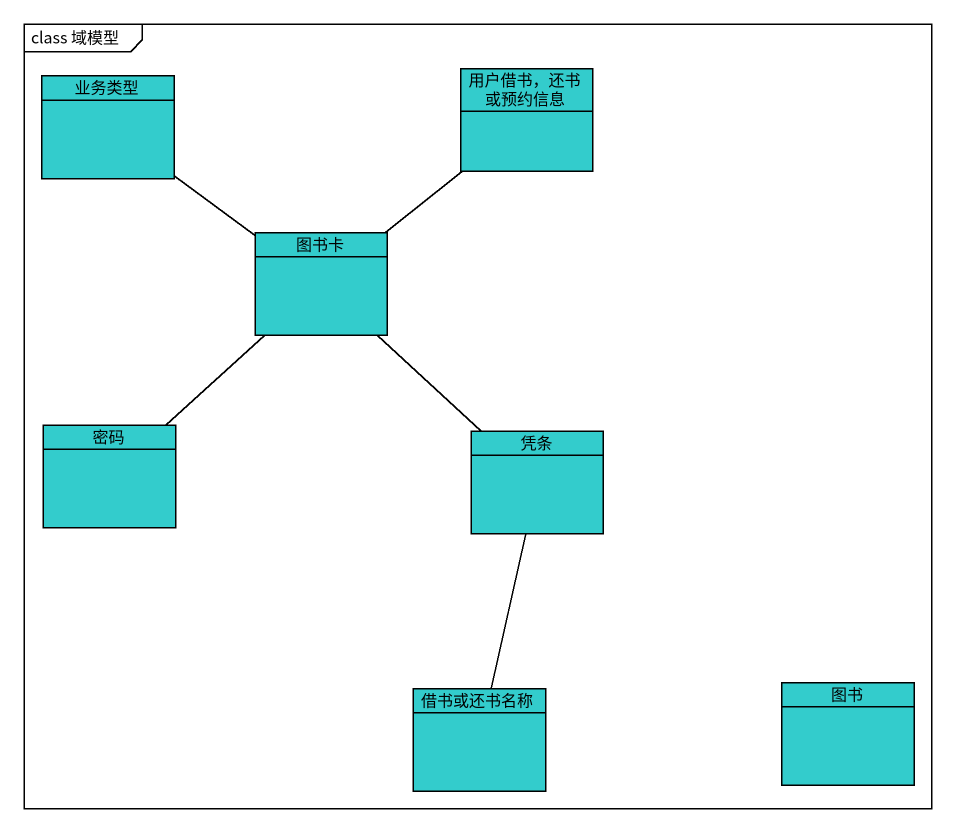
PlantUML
@startuml
mainframe class 域模型
hide circle
hide empty members
class 业务类型 #33CCCC
class "用户借书，还书或预约信息" as 用户借书_还书或预约信息 #33CCCC
class 图书卡 #33CCCC
class 密码 #33CCCC
class 凭条 #33CCCC
class 借书或还书名称 #33CCCC
class 图书 #33CCCC
图书卡 -up- 业务类型
图书卡 -up- 用户借书_还书或预约信息
图书卡 -- 密码
图书卡 -- 凭条
凭条 -- 借书或还书名称
@enduml
